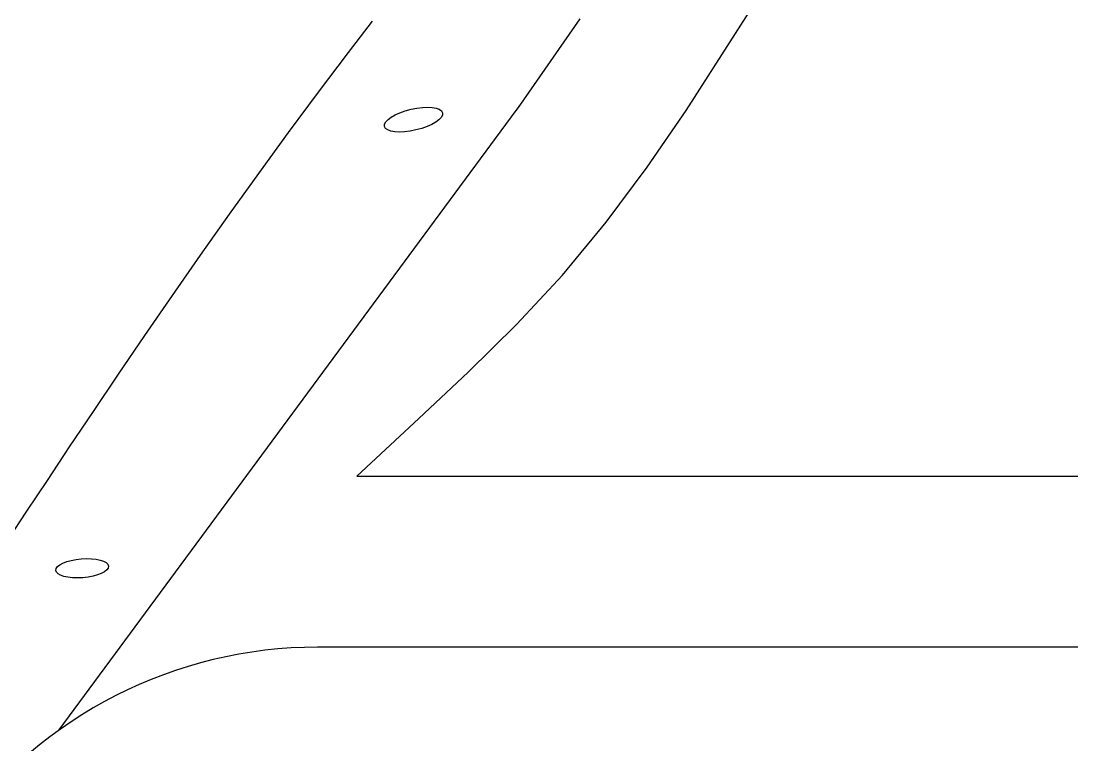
# Model space of a CAD drawing. Extents: x 527 to 611, y 788 to 934.
# Drawn here: x 555.26 to 564.85, y 813.13 to 819.74 of the extents above; entities that cross this region are included whole.
import ezdxf

# ---------------------------------------------------------------- set-up
doc = ezdxf.new("R2010")
doc.units = 0
doc.header["$MEASUREMENT"] = 0
doc.layers.add('1', color=4, linetype='Continuous')

# ---------------------------------------------------------------- blocks, each defined once
blk = doc.blocks.new('2018 FLAIR')
at = {"layer": '1', "linetype": 'Continuous', "lineweight": 25}
for p, q in [((31.5673, 16.3774), (31.3472, 16.0905)), ((32.9013, 15.5893), (33.4659, 16.3968)), ((31.4268, 12.2226), (32.21, 12.2226)), ((32.21, 12.2226), (34.0996, 12.2226)), ((34.0996, 12.2225), (34.1322, 12.2225)), ((34.1322, 12.2225), (34.21, 12.2225)), ((34.21, 12.2225), (46.21, 12.2225)), ((45.8994, 10.6607), (31.069, 10.6607))]:
    blk.add_line(p, q, dxfattribs=at)
at = {"layer": '1', "linetype": 'Continuous', "lineweight": 25, "flags": 128}
for points in [[(31.4268, 12.2226), (31.9932, 12.7493), (32.443, 13.1725), (32.8826, 13.6062), (33.3035, 14.0575), (33.7031, 14.5402), (34.0769, 15.0439), (34.433, 15.5602), (35.0066, 16.4587), (35.5351, 17.3845), (36.0214, 18.3451), (36.4588, 19.3289)], [(31.3472, 16.0905), (31.0727, 15.7276), (30.7995, 15.3589), (30.5285, 14.9866), (30.2606, 14.613), (29.9972, 14.2402), (29.7398, 13.8709), (29.4899, 13.5078), (29.2492, 13.1543), (29.0193, 12.8136), (28.802, 12.489), (28.5992, 12.1842), (28.4127, 11.9023), (28.2444, 11.6466), (28.0959, 11.4201), (27.9688, 11.2253), (27.8637, 11.064)], [(28.7104, 9.9056), (32.8805, 15.5612), (32.9013, 15.5893)]]:
    blk.add_lwpolyline(points, dxfattribs=at)
at = {"layer": '1', "linetype": 'Continuous', "lineweight": 25}
blk.add_arc((31.0646, 6.6134), 4.0473, 89.9376, 144.05507, dxfattribs=at)
at = {"layer": '1'}
for centre, major_axis in [((31.9439, 15.4774), (-0.2646, -0.0622)), ((28.9192, 11.3817), (-0.2408, -0.0198))]:
    blk.add_ellipse(centre, major_axis=major_axis, ratio=0.358288, dxfattribs=at)

msp = doc.modelspace()

# ---------------------------------------------------------------- block references
at = {"layer": '1'}
msp.add_blockref('2018 FLAIR', (526.8953, 803.3624), dxfattribs=at)

doc.saveas('drawing.dxf')
